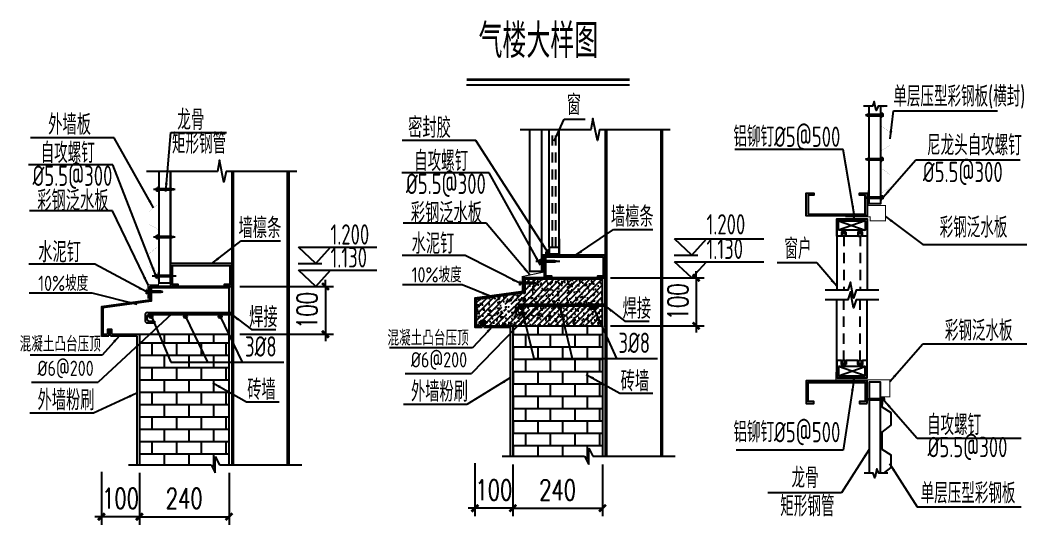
# Model space of a CAD drawing. Extents: x -33967 to 1773478, y -1022458 to -784650.
# Drawn here: x 743084 to 780183, y -834816 to -816203 of the extents above; entities that cross this region are included whole.
import ezdxf
from ezdxf.enums import TextEntityAlignment as Align

# ---------------------------------------------------------------- set-up
doc = ezdxf.new("R2010")
doc.units = 0
doc.header["$LTSCALE"] = 1000
doc.header["$MEASUREMENT"] = 0
doc.linetypes.add('x2', pattern=[1.25, 0.75, -0.5])
for name, color, linetype in [('8', 3, 'Continuous'), ('ADIM', 3, 'Continuous'), ('AXIS', 3, 'Continuous'), ('BOLT', 251, 'Continuous'), ('E_LINE', 7, 'Continuous'), ('LT', 27, 'Continuous'), ('PUB_DIM', 3, 'Continuous'), ('PUB_TEXT', 7, 'Continuous'), ('TEXT', 7, 'Continuous'), ('THICK', 6, 'Continuous'), ('THIN', 7, 'Continuous'), ('WINDOW', 4, 'Continuous')]:
    doc.layers.add(name, color=color, linetype=linetype)
doc.styles.add('_TCH_DIM_T3', font='SIMPLEX', dxfattribs={"width": 0.705882, "bigfont": 'GBCBIG'})
doc.styles.add('C', font='tssdeng.shx', dxfattribs={"height": 3, "bigfont": 'tssdchn.shx'})
doc.styles.add('TSSD_Dimension', font='Tssdeng.shx', dxfattribs={"width": 0.8, "bigfont": 'hztxt.shx'})
doc.styles.add('TSSD_Norm', font='tssdeng.shx', dxfattribs={"bigfont": 'hztxt.shx'})
doc.styles.add('标准字体', font='tssdeng.shx', dxfattribs={"width": 0.7, "bigfont": 'tssdchn.shx'})
doc.dimstyles.new('TCH-200-1', dxfattribs={"dimtxt": 595, "dimasz": 200, "dimexe": 500, "dimexo": 600, "dimgap": 252.5, "dimtad": 1, "dimdec": 0, "dimzin": 0, "dimdsep": 46, "dimtxsty": '_TCH_DIM_T3', "dimblk": 'ARCHTICK', "dimcen": 0.09, "dimclrd": 3, "dimclre": 3, "dimclrt": 7, "dimazin": 2, "dimtfac": 1, "dimtdec": 0, "dimtix": 1, "dimtmove": 2, "dimatfit": 3, "dimfxl": 1, "dimtolj": 1, "dimtzin": 0, "dimarcsym": 0})
doc.dimstyles.new('TCH_250', dxfattribs={"dimtxt": 750, "dimasz": 250, "dimexe": 300, "dimexo": 300, "dimgap": 300, "dimtad": 1, "dimdec": 0, "dimzin": 0, "dimdsep": 46, "dimtxsty": '_TCH_DIM_T3', "dimblk": 'ARCHTICK', "dimcen": 0.09, "dimclrd": 3, "dimclre": 3, "dimclrt": 7, "dimazin": 2, "dimtfac": 1, "dimtdec": 0, "dimtix": 1, "dimtmove": 2, "dimatfit": 3, "dimfxl": 1, "dimtolj": 1, "dimtzin": 0, "dimarcsym": 0})

# ---------------------------------------------------------------- blocks, each defined once
blk = doc.blocks.new('MD')
at = {"linetype": 'Continuous', "ltscale": 20}
blk.add_hatch(color=256, dxfattribs=at).paths.add_polyline_path([(8.6, -7.8), (8.6, -2.6), (-13.3, -4.2), (-13.2, 4.1), (8.6, 2.4), (8.6, 7.6, -0.696305)])
blk = doc.blocks.new('$五金$00000002')
at = {"layer": 'E_LINE'}
blk.add_blockref('MD', (-0.4, 0.1, 0), dxfattribs=at)
blk = doc.blocks.new('*X15')
at = {"color": 0}
for p, q in [((903710.7, -307545.5), (903713.7, -307542.6)), ((903710.7, -307554.3), (903716.7, -307548.3)), ((903710.7, -307563.2), (903716.7, -307557.2)), ((903710.7, -307572), (903716.7, -307566)), ((903710.7, -307580.9), (903716.7, -307574.9)), ((903710.7, -307589.7), (903716.7, -307583.7)), ((903710.7, -307598.5), (903716.7, -307592.5)), ((903712.2, -307606), (903716.1, -307602))]:
    blk.add_line(p, q, dxfattribs=at)
blk = doc.blocks.new('AUDIT_I_040821143925-1')
at = {"linetype": 'Continuous', "ltscale": 20, "xscale": -0.899999999919668, "yscale": 0.8999999999068677, "zscale": 0.9, "rotation": 269.9996944201824}
blk.add_blockref('*X15', (276843.2, -813343.8), dxfattribs=at)
blk = doc.blocks.new('GD')
at = {"linetype": 'Continuous', "ltscale": 20}
for p, q in [((0, 1.3), (15, 3.6)), ((0, -1.3), (0, 1.3)), ((15, 3.6), (137.5, 3.6)), ((108.1, -3.6), (108.1, 3.6)), ((137.5, -9.7), (137.5, 9.7)), ((137.5, 9.7), (140.8, 9.7)), ((140.8, -9.7), (140.8, 9.7)), ((148.5, 7.5), (140.8, 7.5)), ((148.5, 3.4), (140.8, 3.4)), ((150, -5.5), (150, 5.4)), ((0, -1.3), (15, -3.6)), ((15, -3.6), (137.5, -3.6)), ((137.5, -9.7), (140.8, -9.7)), ((148.5, -3.4), (140.8, -3.4)), ((148.5, -7.5), (140.8, -7.5))]:
    blk.add_line(p, q, dxfattribs=at)
blk.add_ellipse((148.5, 5.4), major_axis=(0, 2.08), ratio=0.698493, start_param=3.141597, end_param=6.28319, dxfattribs=at)
at = {"linetype": 'Continuous', "ltscale": 20, "extrusion": (0, 0, -1)}
for centre, major_axis, ratio, start_param, end_param in [((148.5, 0), (0, 3.37), 0.429967, -0.000017, 3.141602), ((148.5, -5.5), (0, 2.08), 0.698493, -0.000005, 3.141588)]:
    blk.add_ellipse(centre, major_axis=major_axis, ratio=ratio, start_param=start_param, end_param=end_param, dxfattribs=at)
at = {"layer": 'PUB_TEXT', "xscale": 1.825602383585646, "yscale": 1.341960000107064, "zscale": 1.34196}
blk.add_blockref('AUDIT_I_040821143925-1', (0, 0), dxfattribs=at)
blk = doc.blocks.new('_ArchTick')
at = {"color": 0, "linetype": 'ByBlock', "const_width": 0.4}
blk.add_lwpolyline([(-0.5, -0.5), (0.5, 0.5)], dxfattribs=at)
blk = doc.blocks.new('*D78')
at = {"layer": 'Defpoints', "color": 0, "transparency": 16777216}
for p in [(747479, -832600), (750781, -832600), (750781, -834516)]:
    blk.add_point(p, dxfattribs=at)
at = {"layer": 'PUB_DIM', "color": 3, "lineweight": -2, "transparency": 16777216}
for p, q in [((747479, -832900), (747479, -834816)), ((750781, -832900), (750781, -834816)), ((747479, -834516), (750781, -834516))]:
    blk.add_line(p, q, dxfattribs=at)
at = {"layer": 'PUB_DIM', "color": 3, "lineweight": -2, "transparency": 16777216, "xscale": 250, "yscale": 250, "zscale": 250, "rotation": 180}
blk.add_blockref('_ArchTick', (747479, -834516), dxfattribs=at)
at = {"layer": 'PUB_DIM', "color": 3, "lineweight": -2, "transparency": 16777216, "xscale": 250, "yscale": 250, "zscale": 250}
blk.add_blockref('_ArchTick', (750781, -834516), dxfattribs=at)
at = {"layer": 'PUB_DIM', "color": 7, "transparency": 16777216, "insert": (749130, -833841), "char_height": 750, "attachment_point": 5, "style": '_TCH_DIM_T3'}
blk.add_mtext('\\A1;240', dxfattribs=at)
blk = doc.blocks.new('*D79')
at = {"layer": 'Defpoints', "color": 0, "transparency": 16777216}
for p in [(750880, -826024), (750880, -827789), (754335, -827789)]:
    blk.add_point(p, dxfattribs=at)
at = {"layer": 'PUB_DIM', "color": 3, "lineweight": -2, "transparency": 16777216}
for p, q in [((754335, -826024), (754335, -825774)), ((751180, -826024), (754635, -826024)), ((754335, -826024), (754335, -827789)), ((751180, -827789), (754635, -827789)), ((754335, -827789), (754335, -828039))]:
    blk.add_line(p, q, dxfattribs=at)
at = {"layer": 'PUB_DIM', "color": 3, "lineweight": -2, "transparency": 16777216, "xscale": 250, "yscale": 250, "zscale": 250}
for p, rotation in [((754335, -826024), 270), ((754335, -827789), 90)]:
    blk.add_blockref('_ArchTick', p, dxfattribs=dict(at, rotation=rotation))
at = {"layer": 'PUB_DIM', "color": 7, "transparency": 16777216, "insert": (753660, -826907), "char_height": 750, "attachment_point": 5, "rotation": 90, "style": '_TCH_DIM_T3'}
blk.add_mtext('\\A1;100', dxfattribs=at)
blk = doc.blocks.new('*D74')
at = {"layer": 'Defpoints', "color": 0, "transparency": 16777216}
for p in [(746082, -832560), (747479, -832600), (746082, -834516)]:
    blk.add_point(p, dxfattribs=at)
at = {"layer": 'PUB_DIM', "color": 3, "lineweight": -2, "transparency": 16777216}
for p, q in [((746082, -832860), (746082, -834816)), ((747479, -832900), (747479, -834816)), ((746082, -834516), (745832, -834516)), ((747479, -834516), (746082, -834516)), ((747479, -834516), (747729, -834516))]:
    blk.add_line(p, q, dxfattribs=at)
at = {"layer": 'PUB_DIM', "color": 3, "lineweight": -2, "transparency": 16777216, "xscale": 250, "yscale": 250, "zscale": 250}
blk.add_blockref('_ArchTick', (746082, -834516), dxfattribs=at)
at = {"layer": 'PUB_DIM', "color": 3, "lineweight": -2, "transparency": 16777216, "xscale": 250, "yscale": 250, "zscale": 250, "rotation": 180}
blk.add_blockref('_ArchTick', (747479, -834516), dxfattribs=at)
at = {"layer": 'PUB_DIM', "color": 7, "transparency": 16777216, "insert": (746781, -833841), "char_height": 750, "attachment_point": 5, "style": '_TCH_DIM_T3'}
blk.add_mtext('\\A1;100', dxfattribs=at)
blk = doc.blocks.new('*U71')
at = {"layer": '8', "color": 7, "linetype": 'Continuous'}
for points in [[(394900, -455876, -43641), (394907, -455941, -43641), (394907, -455865, -43641)], [(394907, -455865, -43641), (394915, -455951, -43641), (394915, -455854, -43641)], [(394907, -455941, -43641), (394907, -455865, -43641), (394915, -455951, -43641)], [(394915, -455854, -43641), (394926, -455960, -43641), (394926, -455846, -43641)], [(394915, -455951, -43641), (394915, -455854, -43641), (394926, -455960, -43641)], [(394926, -455846, -43641), (394938, -455966, -43641), (394938, -455839, -43641)], [(394926, -455960, -43641), (394926, -455846, -43641), (394938, -455966, -43641)], [(394938, -455839, -43641), (394950, -455970, -43641), (394950, -455835, -43641)], [(394938, -455966, -43641), (394938, -455839, -43641), (394950, -455970, -43641)], [(394950, -455835, -43641), (394964, -455971, -43641), (394964, -455834, -43641)], [(394950, -455970, -43641), (394950, -455835, -43641), (394964, -455971, -43641)], [(394895, -455903, -43641), (394896, -455916, -43641), (394896, -455889, -43641)], [(394896, -455889, -43641), (394900, -455929, -43641), (394900, -455876, -43641)], [(394896, -455916, -43641), (394896, -455889, -43641), (394900, -455929, -43641)], [(394900, -455929, -43641), (394900, -455876, -43641), (394907, -455941, -43641)]]:
    blk.add_solid(points, dxfattribs=at)
at = {"layer": '8', "color": 7, "linetype": 'Continuous', "extrusion": (0, 0, -1)}
for points in [[(-394964, -455971, 43641), (-394964, -455834, 43641), (-394977, -455970, 43641)], [(-394964, -455834, 43641), (-394977, -455970, 43641), (-394977, -455835, 43641)], [(-394977, -455970, 43641), (-394977, -455835, 43641), (-394990, -455966, 43641)], [(-394977, -455835, 43641), (-394990, -455966, 43641), (-394990, -455839, 43641)], [(-394990, -455966, 43641), (-394990, -455839, 43641), (-395002, -455960, 43641)], [(-394990, -455839, 43641), (-395002, -455960, 43641), (-395002, -455846, 43641)], [(-395002, -455960, 43641), (-395002, -455846, 43641), (-395012, -455951, 43641)], [(-395002, -455846, 43641), (-395012, -455951, 43641), (-395012, -455854, 43641)], [(-395012, -455951, 43641), (-395012, -455854, 43641), (-395021, -455941, 43641)], [(-395012, -455854, 43641), (-395021, -455941, 43641), (-395021, -455865, 43641)], [(-395021, -455941, 43641), (-395021, -455865, 43641), (-395027, -455929, 43641)], [(-395021, -455865, 43641), (-395027, -455929, 43641), (-395027, -455876, 43641)], [(-395027, -455929, 43641), (-395027, -455876, 43641), (-395031, -455916, 43641)], [(-395027, -455876, 43641), (-395031, -455916, 43641), (-395031, -455889, 43641)], [(-395031, -455916, 43641), (-395031, -455889, 43641), (-395033, -455903, 43641)]]:
    blk.add_solid(points, dxfattribs=at)
blk = doc.blocks.new('*U72')
at = {"layer": '8', "color": 7, "linetype": 'Continuous'}
for points in [[(397352, -455876, -43641), (397358, -455941, -43641), (397358, -455865, -43641)], [(397358, -455865, -43641), (397367, -455951, -43641), (397367, -455854, -43641)], [(397358, -455941, -43641), (397358, -455865, -43641), (397367, -455951, -43641)], [(397367, -455854, -43641), (397377, -455960, -43641), (397377, -455846, -43641)], [(397367, -455951, -43641), (397367, -455854, -43641), (397377, -455960, -43641)], [(397377, -455846, -43641), (397389, -455966, -43641), (397389, -455839, -43641)], [(397377, -455960, -43641), (397377, -455846, -43641), (397389, -455966, -43641)], [(397389, -455839, -43641), (397402, -455970, -43641), (397402, -455835, -43641)], [(397389, -455966, -43641), (397389, -455839, -43641), (397402, -455970, -43641)], [(397402, -455835, -43641), (397415, -455971, -43641), (397415, -455834, -43641)], [(397402, -455970, -43641), (397402, -455835, -43641), (397415, -455971, -43641)], [(397347, -455903, -43641), (397348, -455916, -43641), (397348, -455889, -43641)], [(397348, -455889, -43641), (397352, -455929, -43641), (397352, -455876, -43641)], [(397348, -455916, -43641), (397348, -455889, -43641), (397352, -455929, -43641)], [(397352, -455929, -43641), (397352, -455876, -43641), (397358, -455941, -43641)]]:
    blk.add_solid(points, dxfattribs=at)
at = {"layer": '8', "color": 7, "linetype": 'Continuous', "extrusion": (0, 0, -1)}
for points in [[(-397415, -455971, 43641), (-397415, -455834, 43641), (-397429, -455970, 43641)], [(-397415, -455834, 43641), (-397429, -455970, 43641), (-397429, -455835, 43641)], [(-397429, -455970, 43641), (-397429, -455835, 43641), (-397442, -455966, 43641)], [(-397429, -455835, 43641), (-397442, -455966, 43641), (-397442, -455839, 43641)], [(-397442, -455966, 43641), (-397442, -455839, 43641), (-397454, -455960, 43641)], [(-397442, -455839, 43641), (-397454, -455960, 43641), (-397454, -455846, 43641)], [(-397454, -455960, 43641), (-397454, -455846, 43641), (-397464, -455951, 43641)], [(-397454, -455846, 43641), (-397464, -455951, 43641), (-397464, -455854, 43641)], [(-397464, -455951, 43641), (-397464, -455854, 43641), (-397473, -455941, 43641)], [(-397464, -455854, 43641), (-397473, -455941, 43641), (-397473, -455865, 43641)], [(-397473, -455941, 43641), (-397473, -455865, 43641), (-397479, -455929, 43641)], [(-397473, -455865, 43641), (-397479, -455929, 43641), (-397479, -455876, 43641)], [(-397479, -455929, 43641), (-397479, -455876, 43641), (-397483, -455916, 43641)], [(-397479, -455876, 43641), (-397483, -455916, 43641), (-397483, -455889, 43641)], [(-397483, -455916, 43641), (-397483, -455889, 43641), (-397484, -455903, 43641)]]:
    blk.add_solid(points, dxfattribs=at)
blk = doc.blocks.new('*D75')
at = {"layer": 'Defpoints', "color": 0, "transparency": 16777216}
for p in [(761241, -832285), (764542, -832285), (764542, -834201)]:
    blk.add_point(p, dxfattribs=at)
at = {"layer": 'PUB_DIM', "color": 3, "lineweight": -2, "transparency": 16777216}
for p, q in [((761241, -832585), (761241, -834501)), ((764542, -832585), (764542, -834501)), ((761241, -834201), (764542, -834201))]:
    blk.add_line(p, q, dxfattribs=at)
at = {"layer": 'PUB_DIM', "color": 3, "lineweight": -2, "transparency": 16777216, "xscale": 250, "yscale": 250, "zscale": 250, "rotation": 180}
blk.add_blockref('_ArchTick', (761241, -834201), dxfattribs=at)
at = {"layer": 'PUB_DIM', "color": 3, "lineweight": -2, "transparency": 16777216, "xscale": 250, "yscale": 250, "zscale": 250}
blk.add_blockref('_ArchTick', (764542, -834201), dxfattribs=at)
at = {"layer": 'PUB_DIM', "color": 7, "transparency": 16777216, "insert": (762891, -833526), "char_height": 750, "attachment_point": 5, "style": '_TCH_DIM_T3'}
blk.add_mtext('\\A1;240', dxfattribs=at)
blk = doc.blocks.new('*D76')
at = {"layer": 'Defpoints', "color": 0, "transparency": 16777216}
for p in [(764542, -825709), (764542, -827475), (767997, -827475)]:
    blk.add_point(p, dxfattribs=at)
at = {"layer": 'PUB_DIM', "color": 3, "lineweight": -2, "transparency": 16777216}
for p, q in [((764842, -825709), (768297, -825709)), ((767997, -825709), (767997, -825459)), ((767997, -825709), (767997, -827475)), ((764842, -827475), (768297, -827475)), ((767997, -827475), (767997, -827725))]:
    blk.add_line(p, q, dxfattribs=at)
at = {"layer": 'PUB_DIM', "color": 3, "lineweight": -2, "transparency": 16777216, "xscale": 250, "yscale": 250, "zscale": 250}
for p, rotation in [((767997, -825709), 270), ((767997, -827475), 90)]:
    blk.add_blockref('_ArchTick', p, dxfattribs=dict(at, rotation=rotation))
at = {"layer": 'PUB_DIM', "color": 7, "transparency": 16777216, "insert": (767322, -826592), "char_height": 750, "attachment_point": 5, "rotation": 90, "style": '_TCH_DIM_T3'}
blk.add_mtext('\\A1;100', dxfattribs=at)
blk = doc.blocks.new('*D77')
at = {"layer": 'Defpoints', "color": 0, "transparency": 16777216}
for p in [(759843, -832245), (761241, -832285), (759843, -834201)]:
    blk.add_point(p, dxfattribs=at)
at = {"layer": 'PUB_DIM', "color": 3, "lineweight": -2, "transparency": 16777216}
for p, q in [((759843, -832545), (759843, -834501)), ((761241, -832585), (761241, -834501)), ((759843, -834201), (759593, -834201)), ((761241, -834201), (759843, -834201)), ((761241, -834201), (761491, -834201))]:
    blk.add_line(p, q, dxfattribs=at)
at = {"layer": 'PUB_DIM', "color": 3, "lineweight": -2, "transparency": 16777216, "xscale": 250, "yscale": 250, "zscale": 250}
blk.add_blockref('_ArchTick', (759843, -834201), dxfattribs=at)
at = {"layer": 'PUB_DIM', "color": 3, "lineweight": -2, "transparency": 16777216, "xscale": 250, "yscale": 250, "zscale": 250, "rotation": 180}
blk.add_blockref('_ArchTick', (761241, -834201), dxfattribs=at)
at = {"layer": 'PUB_DIM', "color": 7, "transparency": 16777216, "insert": (760542, -833526), "char_height": 750, "attachment_point": 5, "style": '_TCH_DIM_T3'}
blk.add_mtext('\\A1;100', dxfattribs=at)

msp = doc.modelspace()

# ---------------------------------------------------------------- hatches: boundary and pattern name
at = {"layer": 'AXIS'}
msp.add_hatch(color=256, dxfattribs=at).paths.add_polyline_path([(762576.9, -824691.9), (762576.9, -824636.7, 0.5327539), (762441, -824865.8), (762576.9, -824865.8), (762576.9, -824817)])
at = {"layer": 'BOLT'}
h = msp.add_hatch(dxfattribs=at)
h.set_pattern_fill('AR-B816', color=256, scale=375, style=0)
h.set_pattern_definition([(0, (125288.62, -715883.33), (0, 454.914), []), (90, (125288.62, -715883.33), (-454.914, 454.914), [454.914, -454.914])])
h.paths.add_polyline_path([(764036.4, -831985.5), (764186.4, -832285.4), (764541.9, -832285.4), (764541.9, -827474.7), (761240.7, -827474.7), (761240.7, -832285.4), (763886.4, -832285.4), (764036.4, -832585.4)])
h = msp.add_hatch(dxfattribs=at)
h.set_pattern_fill('AR-B816', color=256, scale=375, style=0)
h.set_pattern_definition([(0, (111527.25, -716198.18), (0, 454.914), []), (90, (111527.25, -716198.18), (-454.914, 454.914), [454.914, -454.914])])
h.paths.add_polyline_path([(750275, -832300.3), (750425, -832600.3), (750780.5, -832600.3), (750780.5, -827789.6), (747479.3, -827789.6), (747479.3, -832600.3), (750125.1, -832600.3), (750275, -832900.2)])
at = {"layer": 'PUB_DIM'}
h = msp.add_hatch(dxfattribs=at)
h.set_pattern_fill('钢筋混凝土', color=251, scale=62.5, style=0)
h.set_pattern_definition([(45, (-267068.23, -1208356), (-110.485435, 110.485435), []), (50, (-267068.23, -1208356), (448.28761, -39.22008), [46.875, -515.625]), (355, (-267068.23, -1208356), (-86.71958, 470.12008), [37.5, -412.5]), (100.4514, (-267030.87, -1208359.26), (361.56836, 430.89971), [39.83762, -438.21382]), (46.1842, (-267068.2, -1208231), (667.02566, -103.44938), [70.3125, -773.4375]), (96.6356, (-267012.64, -1208239.6), (584.1642, 608.82367), [59.75643, -657.32062]), (351.1842, (-267068.2, -1208231), (584.1637, 608.82413), [56.25, -618.75]), (21, (-267005.73, -1208262.24), (373.06691, -251.63681), [46.875, -515.625]), (326, (-267005.73, -1208262.24), (152.07208, 453.21878), [37.5, -412.5]), (71.4514, (-266974.64, -1208283.2), (525.13914, 201.58156), [39.83762, -438.21382]), (37.5, (-267068.23, -1208356), (7.59991, 208.058659), [0, -407.5, 0, -418.75, 0, -414.0625]), (7.5, (-267068.23, -1208356), (164.41846, 246.50732), [0, -238.75, 0, -398.125, 0, -157.8125]), (327.5, (-267207.6, -1208356), (333.639023, -14.096795), [0, -156.25, 0, -487.5, 0, -646.875]), (317.5, (-267270.1, -1208356), (364.491356, 62.565614), [0, -203.125, 0, -323.75, 0, -459.375])])
edge = h.paths.add_edge_path()
edge.add_arc((761919, -826815.2), 64.4, -180, 0, ccw=False)
edge.add_arc((761919, -826815.2), 64.4, 89.99978, 180, ccw=False)
edge.add_line((761919, -826750.8), (761058.5, -826750.8))
edge.add_arc((761057.9, -826815.2), 64.4, 0, 89.45842, ccw=False)
edge.add_arc((761057.9, -826815.2), 64.4, -180, 0, ccw=False)
edge.add_arc((761057.9, -826815.2), 64.4, 89.99978, 180, ccw=False)
edge.add_line((761057.9, -826750.8), (760991.8, -826742.1))
edge.add_arc((760991.8, -826826.4), 84.4, 90, 180.00032)
edge.add_line((760907.4, -826826.4), (760907.4, -826901.9))
edge.add_arc((760991.8, -826901.9), 84.4, 180.00032, 270)
edge.add_line((760991.8, -826986.3), (761185.7, -826986.3))
edge.add_line((761185.7, -826986.3), (761185.7, -827056.6))
edge.add_line((761185.7, -827056.6), (760921.5, -827056.6))
edge.add_arc((760921.5, -826972.3), 84.4, 180.00044, 270, ccw=False)
edge.add_line((760837.1, -826972.3), (760837.1, -826756.1))
edge.add_arc((760921.5, -826756.1), 84.4, 90, 180.00044, ccw=False)
edge.add_line((760921.5, -826671.8), (764541.9, -826671.3))
edge.add_line((764541.9, -826671.3), (764541.9, -825759))
edge.add_line((764541.9, -825759), (761678.1, -825759.4))
edge.add_line((761678.1, -825759.4), (761678.1, -825882.2))
edge.add_line((761678.1, -825882.2), (762030.6, -825882.2))
edge.add_line((762030.6, -825882.2), (762093.8, -825898.7))
edge.add_line((762093.8, -825898.7), (762093.8, -825916.6))
edge.add_line((762093.8, -825916.6), (762030.6, -825933.1))
edge.add_line((762030.6, -825933.1), (761678.1, -825933.1))
edge.add_line((761678.1, -825933.1), (761678.1, -826254.4))
edge.add_line((761678.1, -826254.4), (759891.9, -826500.6))
edge.add_line((759891.9, -826500.6), (759891.9, -827474.8))
edge.add_line((759891.9, -827474.8), (764541.9, -827474.7))
edge.add_line((764541.9, -827474.7), (764541.9, -826742.1))
edge.add_line((764541.9, -826742.1), (764217.4, -826750.8))
edge.add_arc((764217.4, -826815.2), 64.4, 0, 89.99978, ccw=False)
edge.add_arc((764217.4, -826815.2), 64.4, -180, 0, ccw=False)
edge.add_arc((764217.4, -826815.2), 64.4, 89.99978, 180, ccw=False)
edge.add_line((764217.4, -826750.8), (761919.2, -826750.8))
edge.add_arc((761919, -826815.2), 64.4, 0, 89.84431, ccw=False)

# ---------------------------------------------------------------- linework, layer by layer
at = {"color": 0, "ltscale": 30}
for p, q in [((764640.9, -820245), (764640.9, -832285.4)), ((764695.5, -820245), (764695.5, -832285.4)), ((766691, -820245), (766691, -832285.4)), ((766744.6, -820245), (766744.6, -832285.4)), ((750879.6, -821790.8, 18808.1), (750879.6, -832600.3, 18808.1)), ((750934.1, -821790.8, 18808.1), (750934.1, -832600.3, 18808.1)), ((752929.7, -821790.8, 18808.1), (752929.7, -832600.3, 18808.1)), ((752983.2, -821790.8, 18808.1), (752983.2, -832600.3, 18808.1)), ((761141.8, -827524.7), (761141.8, -832285.4)), ((761240.7, -827474.7), (761240.7, -832285.4)), ((764541.9, -827474.7), (764541.9, -832285.4)), ((747380.4, -827839.6, 18808.1), (747380.4, -832600.3, 18808.1)), ((747479.3, -827789.6, 18808.1), (747479.3, -832600.3, 18808.1)), ((750780.5, -827789.6, 18808.1), (750780.5, -832600.3, 18808.1)), ((764036.4, -831985.5), (764186.4, -832285.4)), ((764036.4, -832585.4), (764036.4, -831985.5)), ((750275, -832300.3, 18808.1), (750425, -832600.3, 18808.1)), ((750275, -832900.2, 18808.1), (750275, -832300.3, 18808.1)), ((760844, -832285.4), (763886.4, -832285.4)), ((763886.4, -832285.4), (764036.4, -832585.4)), ((764186.4, -832285.4), (767220.4, -832285.4)), ((747082.6, -832600.3, 18808.1), (750125.1, -832600.3, 18808.1)), ((750125.1, -832600.3, 18808.1), (750275, -832900.2, 18808.1)), ((750425, -832600.3, 18808.1), (753459, -832600.3, 18808.1))]:
    msp.add_line(p, q, dxfattribs=at)
at = {"linetype": 'Continuous', "ltscale": 20}
for p, q in [((747738.5, -826290.5, 18808.1), (747738.5, -826154.6, 18808.1)), ((747752.4, -826154.6, 18808.1), (747738.5, -826154.6, 18808.1)), ((747752.4, -826290.5, 18808.1), (747752.4, -826154.6, 18808.1)), ((761499.9, -825975.6), (761499.9, -825839.8)), ((761513.7, -825839.8), (761499.9, -825839.8)), ((761513.7, -825975.6), (761499.9, -825975.6)), ((761513.7, -825975.6), (761513.7, -825839.8)), ((762030.6, -825882.2), (761513.7, -825882.2)), ((762030.6, -825933.2), (761513.7, -825933.2)), ((762093.8, -825898.7), (762030.6, -825882.2)), ((762093.8, -825916.7), (762030.6, -825933.2)), ((762093.8, -825916.7), (762093.8, -825898.7)), ((747752.4, -826290.5, 18808.1), (747738.5, -826290.5, 18808.1)), ((748269.2, -826197.1, 18808.1), (747752.4, -826197.1, 18808.1)), ((748269.2, -826248, 18808.1), (747752.4, -826248, 18808.1)), ((748332.5, -826213.6, 18808.1), (748269.2, -826197.1, 18808.1)), ((748332.5, -826231.5, 18808.1), (748269.2, -826248, 18808.1)), ((748332.5, -826231.5, 18808.1), (748332.5, -826213.6, 18808.1))]:
    msp.add_line(p, q, dxfattribs=at)
for p, q in [((747866.8, -826528.7, 18808.1), (747866.8, -826024.3, 18808.1)), ((760175.4, -827524.8), (761140.6, -827524.8)), ((760225.4, -827474.7), (761042.8, -827474.8)), ((746415.2, -827839.6, 18808.1), (747380.4, -827839.6, 18808.1))]:
    msp.add_line(p, q)
at = {"const_width": 3.75}
msp.add_lwpolyline([(774955.7, -819378.1), (774814.3, -819468.3), (774814.3, -820093.4), (775141, -820348.7), (775141, -820816.2), (774812, -821026.1), (774812, -821651.2), (775141, -821908.2), (775141, -822375.7), (774812, -822585.6), (774812, -822898.2)], dxfattribs=at)
for points in [[(767037.2, -820245), (764437.2, -820245), (764354.9, -820636), (764192.3, -819827.3), (764120.4, -820245), (761506.4, -820245)], [(764639.7, -827524.7), (764639.7, -827524.7), (764639.7, -825709.5), (761626.9, -825709.5), (761626.9, -826213.9), (759841.9, -826460.1), (759841.9, -827524.8), (760110.8, -827524.7)], [(760225.4, -827474.7), (764541.9, -827474.7), (764541.9, -825759.5), (761676.9, -825759.5), (761676.9, -826254.4), (759891.9, -826500.6), (759891.9, -827474.8), (760060.8, -827474.8)], [(760225.4, -827474.7), (760225.4, -827295.3), (760060.8, -827295.3), (760060.8, -827474.8)], [(760175.4, -827524.8), (760175.4, -827345.3), (760110.8, -827345.3), (760110.8, -827524.8)]]:
    msp.add_lwpolyline(points)
at = {"elevation": 18808.1}
for points in [[(753275.8, -821790.8), (750675.8, -821790.8), (750593.5, -822181.7), (750430.9, -821373), (750359, -821790.8), (747745, -821790.8)], [(750879.6, -827839.6), (750879.6, -827839.6), (750879.6, -826024.3), (747866.8, -826024.3), (747866.8, -826528.7), (746081.7, -826775), (746081.8, -827839.6), (746350.6, -827839.6)], [(746465.2, -827789.6), (750781.7, -827789.6), (750781.7, -826074.3), (747916.8, -826074.3), (747916.8, -826569.2), (746131.7, -826815.5), (746131.8, -827789.6), (746300.6, -827789.6)], [(746465.2, -827789.6), (746465.2, -827610.1), (746300.6, -827610.1), (746300.6, -827789.6)], [(746415.2, -827839.6), (746415.2, -827660.1), (746350.6, -827660.1), (746350.6, -827839.6)]]:
    msp.add_lwpolyline(points, dxfattribs=at)
at = {"const_width": 3.75, "elevation": 18808.1}
msp.add_lwpolyline([(748160.7, -821790.8), (748160.7, -822997.4), (747834, -823252.7), (747834, -823720.2), (748162.9, -823930.1), (748162.9, -824555.2), (747834, -824812.2), (747834, -825279.8), (748146.5, -825489.6), (748146.5, -825802.2)], dxfattribs=at)
at = {"color": 1, "const_width": 37.5}
for points in [[(773491.9, -823460.5), (774405.9, -823460.5), (774405.9, -823601.2), (774968.3, -823601.2), (774968.3, -823038.7), (774335.6, -823038.7), (774335.6, -822476.3)], [(774878.3, -830377.7), (774878.3, -830096.5), (775131.4, -830096.5), (775131.4, -829463.7), (774374, -829463.7), (773138.7, -829463.7), (773138.7, -829182.5)]]:
    msp.add_lwpolyline(points, dxfattribs=at)
at = {"color": 1, "const_width": 37.5, "elevation": 18808.1}
for points in [[(762974.1, -824267.3), (762974.1, -824843.2), (762349.1, -824843.2), (762349.1, -825499.7), (761579.7, -825661.4), (761579.7, -826180.9)], [(748177.5, -825411.7), (748177.2, -825967.9), (747795.8, -825967.9), (747795.8, -826472.3)]]:
    msp.add_lwpolyline(points, dxfattribs=at)
at = {"layer": '8', "color": 7, "linetype": 'Continuous'}
for p, q in [((761341, -826756.1), (761341, -826972.3)), ((761411.3, -826826.4), (761411.3, -826902)), ((761426.7, -826671.8), (764640.9, -826671.8)), ((761508.5, -826742.1), (764640.9, -826742.1)), ((747688, -827071, 18808.1), (747688, -827287.1, 18808.1)), ((747758.3, -827141.3, 18808.1), (747758.3, -827216.8, 18808.1)), ((747772.4, -826986.6, 18808.1), (750879.6, -826986.6, 18808.1)), ((747842.7, -827056.9, 18808.1), (750879.6, -827056.9, 18808.1)), ((747842.7, -827301.2, 18808.1), (748036.6, -827301.2, 18808.1)), ((748036.6, -827301.2, 18808.1), (748036.6, -827371.5, 18808.1)), ((761425.3, -827056.6), (761689.5, -827056.6)), ((761495.6, -826986.3), (761689.5, -826986.3)), ((761689.5, -826986.3), (761689.5, -827056.6)), ((747772.4, -827371.5, 18808.1), (748036.6, -827371.5, 18808.1))]:
    msp.add_line(p, q, dxfattribs=at)
for centre in [(761561.8, -826815.2), (762979.3, -826806.5), (764217.4, -826815.2), (747908.8, -827130.1, 18808.1), (749174.6, -827130.1, 18808.1), (750456, -827130.1, 18808.1)]:
    msp.add_circle(centre, 64.4, dxfattribs=at)
for centre, start, end in [((761425.3, -826756.1), 90, 180), ((761495.6, -826826.4), 90, 180), ((761495.6, -826902), 180, 270), ((747772.4, -827071, 18808.1), 90, 180), ((747772.4, -827287.1, 18808.1), 180, 270), ((747842.7, -827141.3, 18808.1), 90, 180), ((747842.7, -827216.8, 18808.1), 180, 270), ((761425.3, -826972.3), 180, 270)]:
    msp.add_arc(centre, 84.4, start, end, dxfattribs=at)
at = {"layer": 'ADIM'}
for p, q in [((748794.1, -822447.1, 18808.1), (747998, -822447.1, 18808.1)), ((748794.1, -824201.2, 18808.1), (747998, -824201.2, 18808.1)), ((748828.5, -825645.9, 18808.1), (747944.6, -825645.9, 18808.1))]:
    msp.add_line(p, q, dxfattribs=at)
at = {"layer": 'AXIS'}
for p, q in [((767835.8, -824865.8), (767203.7, -824267.3)), ((767203.7, -824267.3), (770492.6, -824267.3)), ((767835.8, -824865.8), (768372.7, -824267.3)), ((753978.7, -825178.5, 18808.1), (753346.7, -824580, 18808.1)), ((753346.7, -824580, 18808.1), (756228.5, -824580, 18808.1)), ((753978.7, -825178.5, 18808.1), (754515.6, -824580, 18808.1)), ((767184.9, -824865.8), (768061.4, -824865.8)), ((753327.8, -825178.5, 18808.1), (754204.4, -825178.5, 18808.1)), ((753978.7, -826024.3, 18808.1), (753346.7, -825425.8, 18808.1)), ((753346.7, -825425.8, 18808.1), (756228.5, -825425.8, 18808.1)), ((753978.7, -826024.3, 18808.1), (754515.6, -825425.8, 18808.1)), ((767835.8, -825709.5), (767203.7, -825111)), ((767203.7, -825111), (770492.6, -825111)), ((767835.8, -825709.5), (768372.7, -825111)), ((767184.9, -825709.5), (768061.4, -825709.5)), ((753327.8, -826024.3, 18808.1), (754204.4, -826024.3, 18808.1)), ((764217.4, -826815.2), (765062.5, -828675, -40913.1)), ((750456, -827130.1, 18808.1), (751262.3, -828810.5, -22105)), ((762009.8, -828675, -40913.1), (766566.3, -828675, -40913.1)), ((748636.1, -828813.5, -22177.4), (752804.9, -828810.5, -22105))]:
    msp.add_line(p, q, dxfattribs=at)
at = {"layer": 'BOLT'}
msp.add_line((762971.1, -825100.6), (762087.2, -825100.6), dxfattribs=at)
at = {"layer": 'E_LINE'}
for points in [[(774835.7, -830083.5), (774835.7, -830461.1), (775164.7, -830671), (775164.7, -831138.5), (774838, -831393.8), (774838, -832018.9)], [(774838, -831641.2), (774838, -832018.9), (775166.9, -832228.8), (775166.9, -832696.3), (774894.7, -832909)]]:
    msp.add_lwpolyline(points, dxfattribs=at)
at = {"layer": 'LT'}
msp.add_line((748630.1, -825899.3, 18808.1), (748630.1, -821790.8, 18808.1), dxfattribs=at)
for points in [[(775030.8, -819378.1), (774707.6, -819378.1), (774623.3, -819541), (774555.5, -819204), (774491.9, -819378.1), (774157.4, -819378.1)], [(774792.6, -819378.1), (774792.6, -822972.7), (774370.7, -822972.7), (774370.7, -819378.1)], [(762292.4, -820258.9), (762292.4, -825474.8), (761870.5, -825474.8), (761870.5, -820258.9)], [(774792.6, -832909), (774792.6, -829554.4), (774370.7, -829554.4), (774370.7, -832909)], [(775056.3, -832909), (774733.1, -832909), (774648.8, -832746.1), (774581.1, -833083.1), (774517.5, -832909), (774183, -832909)]]:
    msp.add_lwpolyline(points, dxfattribs=at)
at = {"layer": 'LT', "elevation": 18808.1}
msp.add_lwpolyline([(748630.1, -821790.8), (748630.1, -825899.3), (748208.3, -825899.3), (748208.3, -821790.8)], dxfattribs=at)
at = {"layer": 'LT'}
for points in [[(772121, -823355.1), (774230.1, -823355.1), (774230.1, -822652), (774019.2, -822652), (774019.2, -822581.7), (774300.4, -822581.7), (774300.4, -823425.4), (772050.7, -823425.4), (772050.7, -822581.7), (772331.9, -822581.7), (772331.9, -822652), (772121, -822652)], [(764640.9, -825709.5), (764640.9, -824865.8), (762391.2, -824865.8), (762391.2, -825709.5), (762672.4, -825709.5), (762672.4, -825639.1), (762461.5, -825639.1), (762461.5, -824936.1), (764570.6, -824936.1), (764570.6, -825639.1), (764359.7, -825639.1), (764359.7, -825709.5)], [(774300.4, -830342.5), (774300.4, -829498.9), (772050.7, -829498.9), (772050.7, -830342.5), (772331.9, -830342.5), (772331.9, -830272.2), (772121, -830272.2), (772121, -829569.2), (774230.1, -829569.2), (774230.1, -830272.2), (774019.2, -830272.2), (774019.2, -830342.5)]]:
    msp.add_lwpolyline(points, close=True, dxfattribs=at)
at = {"layer": 'LT', "elevation": 18808.1}
msp.add_lwpolyline([(750879.6, -826024.3), (750879.6, -825180.6), (748629.8, -825180.6), (748629.8, -826024.3), (748911, -826024.3), (748911, -825954), (748700.1, -825954), (748700.1, -825250.9), (750809.3, -825250.9), (750809.3, -825954), (750598.3, -825954), (750598.3, -826024.3)], close=True, dxfattribs=at)
at = {"layer": 'PUB_DIM'}
for p, q in [((762161.9, -826715.3), (759722.6, -829234.2, -40913.1)), ((761561.8, -826815.2), (762009.8, -828675, -40913.1)), ((762979.3, -826806.5), (763429.5, -828675, -40913.1)), ((748672.5, -827030.2, 18808.1), (745961.2, -829549, -22105)), ((747923.1, -827128.2, 18808.1), (748634.9, -828810.5, -22105)), ((749174.6, -827130.1, 18808.1), (749988, -828810.5, -22105)), ((757269.7, -829234.2, -40913.1), (759722.6, -829234.2, -40913.1)), ((743508.4, -829549, -22105), (745961.2, -829549, -22105))]:
    msp.add_line(p, q, dxfattribs=at)
at = {"layer": 'THICK', "linetype": 'ByBlock', "const_width": 93.8, "elevation": 735}
msp.add_lwpolyline([(759536.1, -818399.3), (765545.6, -818399.3)], dxfattribs=at)
at = {"layer": 'THIN', "linetype": 'ByBlock', "elevation": 735}
msp.add_lwpolyline([(759536.1, -818586.8), (765545.6, -818586.8)], dxfattribs=at)
at = {"layer": 'WINDOW'}
for p, q in [((762576.9, -824581), (762576.9, -820245)), ((762951.8, -824581), (762951.8, -820245))]:
    msp.add_line(p, q, dxfattribs=at)
at = {"layer": 'WINDOW', "color": 4, "linetype": 'x2', "ltscale": 0.5}
for p, q in [((762701.8, -824581), (762701.8, -820245)), ((762826.8, -824581), (762826.8, -820245)), ((773439.2, -824163.6), (773439.2, -826162.6)), ((774036.8, -824163.6), (774036.8, -826162.6)), ((773439.2, -828760.7), (773439.2, -826521.7)), ((774036.8, -828760.7), (774036.8, -826521.7))]:
    msp.add_line(p, q, dxfattribs=at)
at = {"layer": 'WINDOW', "color": 4}
for p, q in [((773175.5, -823530.9), (773175.5, -826162.6)), ((774300.4, -823530.9), (774300.4, -826162.6)), ((773175.5, -829393.4), (773175.5, -826521.7)), ((774300.4, -829393.4), (774300.4, -826521.7))]:
    msp.add_line(p, q, dxfattribs=at)
for points in [[(773527.1, -824023), (773351.3, -824023), (773351.3, -824163.6), (773175.5, -824163.6), (773175.5, -823530.9), (774300.4, -823530.9), (774300.4, -824163.6), (774124.7, -824163.6), (774124.7, -824023), (773948.9, -824023), (773948.9, -824163.6), (773527.1, -824163.6), (773527.1, -824023)], [(774230.1, -823601.2), (773245.8, -823952.7)], [(773245.8, -823601.2), (774230.1, -823952.7)], [(774722.3, -826521.7), (773896.2, -826521.7), (773788.7, -826817), (773684.6, -826226.4), (773579.8, -826521.7), (772753.7, -826521.7)], [(773527.1, -828901.3), (773351.3, -828901.3), (773351.3, -828760.7), (773175.5, -828760.7), (773175.5, -829393.4), (774300.4, -829393.4), (774300.4, -828760.7), (774124.7, -828760.7), (774124.7, -828901.3), (773948.9, -828901.3), (773948.9, -828760.7), (773527.1, -828760.7), (773527.1, -828901.3)], [(774230.1, -829323.1), (773245.8, -828971.6)], [(773245.8, -829323.1), (774230.1, -828971.6)]]:
    msp.add_lwpolyline(points, dxfattribs=at)
for points in [[(773245.8, -823952.7), (773245.8, -823601.2), (774230.1, -823601.2), (774230.1, -823952.7)], [(773386.5, -824058.1), (773491.9, -824058.1), (773491.9, -824163.6), (773386.5, -824163.6)], [(774089.5, -824163.6), (774089.5, -824058.1), (773984.1, -824058.1), (773984.1, -824163.6)], [(773386.5, -828866.1), (773491.9, -828866.1), (773491.9, -828760.7), (773386.5, -828760.7)], [(774089.5, -828760.7), (774089.5, -828866.1), (773984.1, -828866.1), (773984.1, -828760.7)], [(773245.8, -828971.6), (773245.8, -829323.1), (774230.1, -829323.1), (774230.1, -828971.6)]]:
    msp.add_lwpolyline(points, close=True, dxfattribs=at)
at = {"layer": 'WINDOW'}
msp.add_lwpolyline([(762576.9, -824817), (762951.8, -824817), (762951.8, -824581.7), (762576.9, -824581.7)], close=True, dxfattribs=at)
msp.add_lwpolyline([(774722.3, -826162.6), (773896.2, -826162.6), (773788.7, -826457.9), (773684.6, -825867.4), (773579.8, -826162.6), (772753.7, -826162.6)], dxfattribs=at)

# ---------------------------------------------------------------- block references
at = {"color": 0, "ltscale": 30, "xscale": -4.218328122333332, "yscale": 7.030546874993888, "zscale": 7.030546874999999}
msp.add_blockref('GD', (762848.2, -825100.6), dxfattribs=at)
at = {"layer": '8', "color": 7, "linetype": 'Continuous', "xscale": 0.9375, "yscale": 0.9375, "zscale": 0.9375}
for name, p in [('*U71', (391286.3, -399406.5, 40913.1)), ('*U71', (391883.3, -399306.6, 40913.1)), ('*U71', (392700.7, -399397.7, 40913.1)), ('*U72', (391640.4, -399406.5, 40913.1)), ('*U71', (377634, -399721.3, 59721.1)), ('*U71', (378393.9, -399621.4, 59721.1)), ('*U71', (378895.6, -399721.9, 59735.5)), ('*U72', (377879, -399721.3, 59721.1))]:
    msp.add_blockref(name, p, dxfattribs=at)
at = {"layer": 'PUB_TEXT', "xscale": -4.218328122333332, "yscale": 7.030546874993888, "zscale": 7.030546874999999, "rotation": 180}
for p in [(774247.5, -819701.2, -107.6), (774247.5, -821332.4, -107.6), (774247.5, -822745.2, -107.6)]:
    msp.add_blockref('GD', p, dxfattribs=at)
at = {"layer": 'PUB_TEXT', "yscale": 7.030546874993888, "zscale": 7.030546874999999}
for p, xscale in [((748743, -822447.1, 18808.1), -4.218328122333332), ((748743, -824201.2, 18808.1), -4.218328122333332), ((748710.5, -825645.9, 18808.1), -4.218328122333332), ((774297.3, -830179.1, -107.6), 4.218328122333332)]:
    msp.add_blockref('GD', p, dxfattribs=dict(at, xscale=xscale))
at = {"layer": 'WINDOW', "xscale": 7.030546874993888, "yscale": 7.030546874993888, "zscale": 7.030546874993888}
for p, rotation in [((773811.5, -823409.7), 270), ((773806.7, -829515), 90)]:
    msp.add_blockref('$五金$00000002', p, dxfattribs=dict(at, rotation=rotation))

# ---------------------------------------------------------------- texts
at = {"layer": 'PUB_TEXT', "style": 'C', "width": 0.8}
for s, p in [('10%坡度', (757512.6, -825876.4)), ('10%坡度', (743751.2, -826191.2, 18808.1)), ('混凝土凸台压顶', (756619, -828204.4)), ('混凝土凸台压顶', (743065.5, -828429.3, 18808.1)), ('%%c6@200', (757482, -829009.9, -40913.1)), ('%%c6@200', (743720.6, -829324.8, -22105))]:
    msp.add_text(s, height=562.5, dxfattribs=at).set_placement(p)
at = {"layer": 'TEXT', "width": 0.7}
for s, style, p in [('单层压型彩钢板(横封)', '标准字体', (775263.2, -819392)), ('窗', 'TSSD_Norm', (763226.8, -819703.9, 18808.1)), ('龙骨', '标准字体', (748875.2, -820253.2, 18808.1)), ('外墙板', 'TSSD_Norm', (744118.4, -820433.4, 18808.1)), ('密封胶', 'TSSD_Norm', (757381.6, -820544)), ('铝铆钉%%C5@500', '标准字体', (769369.3, -820877.1)), ('矩形钢管', '标准字体', (748679.2, -821127, 18808.1)), ('尼龙头自攻螺钉', '标准字体', (776504.2, -821191.2)), ('自攻螺钉', '标准字体', (743839.7, -821474.2, 18915.6)), ('自攻螺钉', '标准字体', (757601.1, -821772.1, 107.6)), ('%%C5.5@300', '标准字体', (776349.8, -822177.1)), ('%%C5.5@300', '标准字体', (743540.6, -822316.2, 18915.6)), ('%%C5.5@300', '标准字体', (757302, -822614, 107.6)), ('彩钢泛水板', 'TSSD_Norm', (743716.9, -823234.4, 18808.1)), ('彩钢泛水板', 'TSSD_Norm', (757478.3, -823685.9)), ('墙檩条', 'TSSD_Norm', (764853.3, -823824.4)), ('墙檩条', 'TSSD_Norm', (751133.2, -824242.2, 18808.1)), ('1.200', 'TSSD_Norm', (768379, -824107.8)), ('彩钢泛水板', '标准字体', (776971, -824222.8)), ('1.200', 'TSSD_Norm', (754522, -824480.9, 18808.1)), ('水泥钉', 'TSSD_Norm', (743749.5, -825135.3, 18808.1)), ('水泥钉', 'TSSD_Norm', (757510.9, -824820.4)), ('1.130', 'TSSD_Norm', (768379, -825011.9)), ('1.130', 'TSSD_Norm', (754522, -825326.7, 18808.1)), ('焊接', 'TSSD_Norm', (765284.5, -827216.6)), ('焊接', 'TSSD_Norm', (751523.1, -827531.5, 18808.1)), ('彩钢泛水板', '标准字体', (777161.6, -828028.7)), ('3%%C8', 'TSSD_Norm', (751371.5, -828611.6, -22105)), ('3%%C8', 'TSSD_Norm', (765132.8, -828476.1, -40913.1)), ('砖墙', 'TSSD_Norm', (765214.1, -829891.6)), ('砖墙', 'TSSD_Norm', (751452.7, -830206.4, 18808.1)), ('外墙粉刷', 'TSSD_Norm', (757487.6, -830275.3)), ('外墙粉刷', 'TSSD_Norm', (743726.3, -830590.2, 18808.1)), ('铝铆钉%%C5@500', '标准字体', (769369.3, -831769.8)), ('自攻螺钉', '标准字体', (776502.7, -831505.4)), ('龙骨', '标准字体', (771509.5, -833455.3)), ('单层压型彩钢板', '标准字体', (776269.1, -834023.7)), ('矩形钢管', '标准字体', (771095.2, -834502.3))]:
    msp.add_text(s, height=750, dxfattribs=dict(at, style=style)).set_placement(p)
at = {"layer": 'THIN', "style": 'TSSD_Dimension', "width": 0.7}
msp.add_text('气楼大样图', height=1260, dxfattribs=at).set_placement((759975.3, -817976.3, 735), align=Align.BOTTOM_LEFT)
at = {"layer": 'THIN', "style": '标准字体', "width": 0.7}
for s, p in [('窗户', (771249.2, -825010.3)), ('%%C5.5@300', (776524.1, -832320.9))]:
    msp.add_text(s, height=750, dxfattribs=at).set_placement(p)

# ---------------------------------------------------------------- dimensions: what is measured, and where the dimension line sits
at = {"layer": 'PUB_DIM'}
for p1, p2, distance, text, picture, middle in [((750879.6, -826024.3, 18808.1), (750879.6, -827788.8, 18808.1), 3455, '100', '*D79', (753659.6, -826906.5, 18808.1)), ((764541.9, -825709.5), (764541.9, -827474.7), 3455, '100', '*D76', (767321.9, -826592.1)), ((761240.7, -832285.4), (764541.9, -832285.4), -1916, '240', '*D75', (762891.3, -833526.5)), ((747479.3, -832600.3, 18808.1), (750780.5, -832600.3, 18808.1), -1916, '240', '*D78', (749129.9, -833841.3, 18808.1))]:
    dim = msp.add_aligned_dim(p1=p1, p2=p2, distance=distance, text=text, dimstyle='TCH_250', dxfattribs=at)
    dim.commit()
    dim.dimension.update_dxf_attribs({"geometry": picture, "text_midpoint": middle})
for base, p1, p2, picture, middle in [((759843.1, -834201.5), (761240.7, -832285.4), (759843.1, -832245.5), '*D77', (760541.9, -833526.5)), ((746081.8, -834516.3, 18808.1), (747479.3, -832600.3, 18808.1), (746081.8, -832560.3, 18808.1), '*D74', (746780.5, -833841.3, 18808.1))]:
    dim = msp.add_linear_dim(base=base, p1=p1, p2=p2, text='100', dimstyle='TCH_250', dxfattribs=at)
    dim.commit()
    dim.dimension.update_dxf_attribs({"geometry": picture, "text_midpoint": middle})

# ---------------------------------------------------------------- leaders
at = {"layer": 'AXIS'}
for points in [[(762766.1, -820663.3, 18808.1), (763131.3, -819851.7, 18808.1), (763899.7, -819851.7, 18808.1)], [(775141, -820582.5), (775263.2, -819542), (779098.4, -819542)], [(747997.3, -823125.1, 18808.1), (746548.1, -820538.8, 18808.1), (743466.6, -820538.8, 18808.1)], [(748447.9, -822522.8, 18808.1), (748635.7, -820343.5, 18808.1), (750683.7, -820343.5, 18808.1)], [(762480.7, -824682.8), (759879.2, -820641.9), (757165.2, -820641.9)], [(773818.4, -823355.1), (773413.6, -820977.2), (769418.2, -820977.2)], [(774880.3, -822745.2, -107.6), (776096.5, -821352.4, -107.6), (779931.7, -821352.4, -107.6)], [(748083.8, -825622.2, 18808.1), (746499, -821535, 18808.1), (743391.5, -821535, 18808.1)], [(762258.4, -825242.4), (760364.8, -821832.8), (757152.9, -821832.8)], [(747796.7, -825967.9, 18808.1), (746482.9, -823234.4, 18808.1), (743432.5, -823234.4, 18808.1)], [(774968.3, -823438.4), (776347.6, -824475.4), (780182.8, -824475.4)], [(761866.4, -825601.2), (760257.5, -823685.9), (757193.9, -823685.9)], [(763516.1, -824899.2), (764945.6, -823921.2), (766395.7, -823921.2)], [(750144.8, -825180.6, 18808.1), (751225.5, -824339, 18808.1), (752675.7, -824339, 18808.1)], [(761499.9, -825907.7), (759482.1, -824888.1), (757163.3, -824888.1)], [(747738.5, -826222.5, 18808.1), (745837.8, -825203, 18808.1), (743401.9, -825203, 18808.1)], [(773175.5, -826016.4), (772439, -825156.3), (770981.6, -825156.3)], [(760402.3, -826382.8), (759379.1, -825958.8), (757176.1, -825958.8)], [(747392.5, -826695.6, 18808.1), (745734.7, -826273.6, 18808.1), (743414.7, -826273.6, 18808.1)], [(764640.9, -826742.1), (765365.7, -827299.9), (766264.1, -827299.9)], [(750879.6, -827056.9, 18808.1), (751604.4, -827614.8, 18808.1), (752502.7, -827614.8, 18808.1)], [(760513.4, -827474.7), (759753.8, -828283), (756693.1, -828283)], [(746745.4, -827839.6, 18808.1), (746100.9, -828559.2, 18808.1), (743448, -828559.2, 18808.1)], [(775131.4, -829534), (776347.6, -828141.2), (780182.8, -828141.2)], [(761141.8, -829397.6), (759550.2, -830382.4), (757207.1, -830382.4)], [(763945.3, -829269), (765185.9, -829960.6), (766396.4, -829960.6)], [(750183.9, -829583.8, 18808.1), (751424.5, -830275.4, 18808.1), (752635, -830275.4, 18808.1)], [(773798.7, -829569.2), (773413.6, -832066.2), (769476.4, -832066.2)], [(747380.4, -829956, 18808.1), (745788.8, -830697.2, 18808.1), (743445.7, -830697.2, 18808.1)], [(774923.9, -830232), (776140.2, -831624.8), (779975.3, -831624.8)], [(774370.7, -832031), (773351.4, -833635.4), (770631.6, -833635.4)], [(775120.8, -832549.4), (776140.2, -834153.8), (779975.3, -834153.8)]]:
    msp.add_leader(points, dimstyle='TCH-200-1', override={"dimasz": 300}, dxfattribs=at)

doc.saveas('drawing.dxf')
